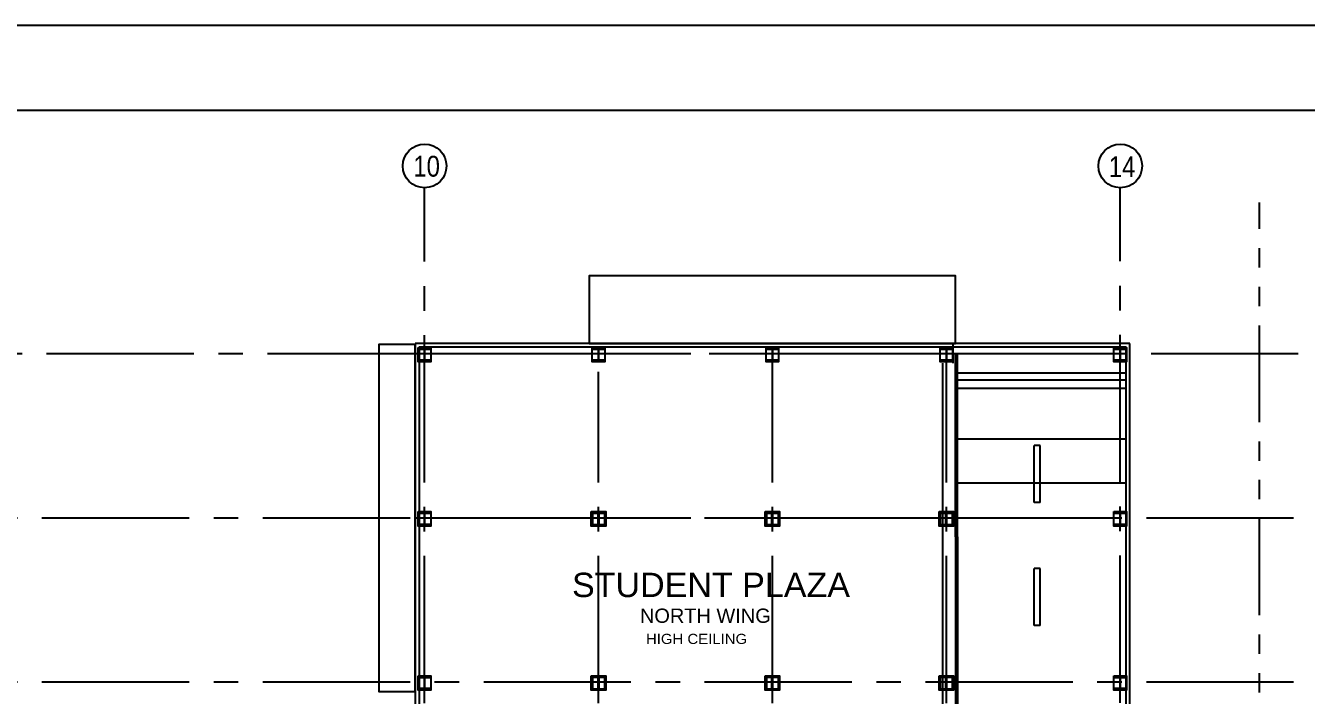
# Model space of a CAD drawing. Header units: millimetres. Extents: x 2148 to 2681, y 758 to 986.
# Drawn here: x 2422.23 to 2455.36, y 968.9 to 986.24 of the extents above; entities that cross this region are included whole.
import ezdxf

# ---------------------------------------------------------------- set-up
doc = ezdxf.new("R2010")
doc.units = ezdxf.units.MM
doc.linetypes.add('CENTER2', pattern=[28.575, 19.05, -3.175, 3.175, -3.175])
doc.linetypes.add('PHANTOM2', pattern=[1.25, 0.625, -0.125, 0.125, -0.125, 0.125, -0.125])
for name, color, linetype in [('3TX-TITLE', 3, 'Continuous'), ('cladding', 2, 'Continuous'), ('COL-EX', 2, 'Continuous'), ('COL-IN', 2, 'Continuous'), ('D', 1, 'Continuous'), ('DIM', 20, 'Continuous'), ('FIXTURE', 1, 'Continuous'), ('HATCH', 8, 'Continuous'), ('S_GRID LINES', 252, 'Continuous'), ('TEXT', 6, 'Continuous'), ('TLBLK', 7, 'Continuous'), ('wall', 4, 'Continuous')]:
    doc.layers.add(name, color=color, linetype=linetype)
doc.styles.add('ARIALNW', font='ARIALN.TTF')
doc.styles.add('MMTX$0$ESMX$0$X-OPTA1D', font='x-opta1d')
doc.styles.add('SWISS', font='swissl.ttf')

# ---------------------------------------------------------------- blocks, each defined once
blk = doc.blocks.new('A$C1DB67A09')
at = {"layer": 'Defpoints', "ltscale": 0.5, "elevation": 0}
blk.add_lwpolyline([(7.292, -83.48), (108.892, -83.48), (108.892, -7.28), (7.292, -7.28)], close=True, dxfattribs=at)
at = {"layer": 'wall', "color": 16, "linetype": 'ByBlock', "ltscale": 1.5, "elevation": 0}
blk.add_lwpolyline([(9.492, -81.28), (106.692, -81.28), (106.692, -9.48), (9.492, -9.48)], close=True, dxfattribs=at)

msp = doc.modelspace()

# ---------------------------------------------------------------- linework, layer by layer
at = {"elevation": 0}
msp.add_lwpolyline([(2432.308657, 977.980705), (2431.3637469, 977.980705), (2431.3637469, 969.0016184), (2432.308657, 969.0016184)], close=True, dxfattribs=at)
for centre in [(2432.5489709, 982.6047522, 0), (2450.5489709, 982.6047522, 0)]:
    msp.add_circle(centre, 0.5634965)
at = {"layer": '3TX-TITLE', "linetype": 'PHANTOM2', "ltscale": 4}
msp.add_line((2454.1496173, 960.9754912, 0), (2454.1496173, 981.6577326, 0), dxfattribs=at)
at = {"layer": 'cladding', "elevation": 0}
for points in [[(2432.3839329, 977.906811), (2432.7089329, 977.906811), (2432.7089329, 977.531811), (2432.3839329, 977.531811)], [(2436.8839329, 977.906811), (2437.2089329, 977.906811), (2437.2089329, 977.531811), (2436.8839329, 977.531811)], [(2441.3839329, 977.906811), (2441.7089329, 977.906811), (2441.7089329, 977.531811), (2441.3839329, 977.531811)], [(2445.8839329, 977.906811), (2446.2089329, 977.906811), (2446.2089329, 977.531811), (2445.8839329, 977.531811)], [(2450.3839329, 977.906811), (2450.7089329, 977.906811), (2450.7089329, 977.531811), (2450.3839329, 977.531811)], [(2432.3839329, 973.656811), (2432.7089329, 973.656811), (2432.7089329, 973.281811), (2432.3839329, 973.281811)], [(2436.8589329, 973.656811), (2437.2339329, 973.656811), (2437.2339329, 973.281811), (2436.8589329, 973.281811)], [(2441.3589329, 973.656811), (2441.7339329, 973.656811), (2441.7339329, 973.281811), (2441.3589329, 973.281811)], [(2445.8589329, 973.656811), (2446.2339329, 973.656811), (2446.2339329, 973.281811), (2445.8589329, 973.281811)], [(2450.3839329, 973.656811), (2450.7089329, 973.656811), (2450.7089329, 973.281811), (2450.3839329, 973.281811)], [(2450.3839329, 973.656811), (2450.7089329, 973.656811), (2450.7089329, 973.281811), (2450.3839329, 973.281811)], [(2432.3839329, 969.406811), (2432.7089329, 969.406811), (2432.7089329, 969.031811), (2432.3839329, 969.031811)], [(2436.8589329, 969.406811), (2437.2339329, 969.406811), (2437.2339329, 969.031811), (2436.8589329, 969.031811)], [(2441.3589329, 969.406811), (2441.7339329, 969.406811), (2441.7339329, 969.031811), (2441.3589329, 969.031811)], [(2445.8589329, 969.406811), (2446.2339329, 969.406811), (2446.2339329, 969.031811), (2445.8589329, 969.031811)], [(2450.3839329, 969.406811), (2450.7089329, 969.406811), (2450.7089329, 969.031811), (2450.3839329, 969.031811)]]:
    msp.add_lwpolyline(points, close=True, dxfattribs=at)
at = {"layer": 'COL-EX'}
for points in [[(2432.5564709, 977.864311), (2432.6989709, 977.864311), (2432.6989709, 977.894311), (2432.3989709, 977.894311), (2432.3989709, 977.864311), (2432.5414709, 977.864311), (2432.5414709, 977.574311), (2432.3989709, 977.574311), (2432.3989709, 977.544311), (2432.6989709, 977.544311), (2432.6989709, 977.574311), (2432.5564709, 977.574311)], [(2437.0564709, 977.864311), (2437.1989709, 977.864311), (2437.1989709, 977.894311), (2436.8989709, 977.894311), (2436.8989709, 977.864311), (2437.0414709, 977.864311), (2437.0414709, 977.574311), (2436.8989709, 977.574311), (2436.8989709, 977.544311), (2437.1989709, 977.544311), (2437.1989709, 977.574311), (2437.0564709, 977.574311)], [(2441.5564709, 977.864311), (2441.6989709, 977.864311), (2441.6989709, 977.894311), (2441.3989709, 977.894311), (2441.3989709, 977.864311), (2441.5414709, 977.864311), (2441.5414709, 977.574311), (2441.3989709, 977.574311), (2441.3989709, 977.544311), (2441.6989709, 977.544311), (2441.6989709, 977.574311), (2441.5564709, 977.574311)], [(2446.0564709, 977.864311), (2446.1989709, 977.864311), (2446.1989709, 977.894311), (2445.8989709, 977.894311), (2445.8989709, 977.864311), (2446.0414709, 977.864311), (2446.0414709, 977.574311), (2445.8989709, 977.574311), (2445.8989709, 977.544311), (2446.1989709, 977.544311), (2446.1989709, 977.574311), (2446.0564709, 977.574311)], [(2450.5564709, 977.864311), (2450.6989709, 977.864311), (2450.6989709, 977.894311), (2450.3989709, 977.894311), (2450.3989709, 977.864311), (2450.5414709, 977.864311), (2450.5414709, 977.574311), (2450.3989709, 977.574311), (2450.3989709, 977.544311), (2450.6989709, 977.544311), (2450.6989709, 977.574311), (2450.5564709, 977.574311)], [(2432.5564709, 973.614311), (2432.6989709, 973.614311), (2432.6989709, 973.644311), (2432.3989709, 973.644311), (2432.3989709, 973.614311), (2432.5414709, 973.614311), (2432.5414709, 973.324311), (2432.3989709, 973.324311), (2432.3989709, 973.294311), (2432.6989709, 973.294311), (2432.6989709, 973.324311), (2432.5564709, 973.324311)], [(2450.5564709, 973.614311), (2450.6989709, 973.614311), (2450.6989709, 973.644311), (2450.3989709, 973.644311), (2450.3989709, 973.614311), (2450.5414709, 973.614311), (2450.5414709, 973.324311), (2450.3989709, 973.324311), (2450.3989709, 973.294311), (2450.6989709, 973.294311), (2450.6989709, 973.324311), (2450.5564709, 973.324311)], [(2432.5564709, 969.364311), (2432.6989709, 969.364311), (2432.6989709, 969.394311), (2432.3989709, 969.394311), (2432.3989709, 969.364311), (2432.5414709, 969.364311), (2432.5414709, 969.074311), (2432.3989709, 969.074311), (2432.3989709, 969.044311), (2432.6989709, 969.044311), (2432.6989709, 969.074311), (2432.5564709, 969.074311)], [(2450.5564709, 969.364311), (2450.6989709, 969.364311), (2450.6989709, 969.394311), (2450.3989709, 969.394311), (2450.3989709, 969.364311), (2450.5414709, 969.364311), (2450.5414709, 969.074311), (2450.3989709, 969.074311), (2450.3989709, 969.044311), (2450.6989709, 969.044311), (2450.6989709, 969.074311), (2450.5564709, 969.074311)]]:
    msp.add_lwpolyline(points, close=True, dxfattribs=at)
at = {"layer": 'COL-IN'}
for p, q in [((2436.8739709, 973.644311), (2437.2239709, 973.644311)), ((2436.8739709, 973.294311), (2436.8739709, 973.644311)), ((2436.8739709, 973.619311), (2437.2239709, 973.619311)), ((2436.8989709, 973.319311), (2436.8989709, 973.619311)), ((2437.0364709, 973.319311), (2437.0364709, 973.619311)), ((2437.0614709, 973.319311), (2437.0614709, 973.619311)), ((2437.1989709, 973.619311), (2437.1989709, 973.319311)), ((2437.2239709, 973.644311), (2437.2239709, 973.294311)), ((2441.3739709, 973.644311), (2441.7239709, 973.644311)), ((2441.3739709, 973.294311), (2441.3739709, 973.644311)), ((2441.3739709, 973.619311), (2441.7239709, 973.619311)), ((2441.3989709, 973.319311), (2441.3989709, 973.619311)), ((2441.5364709, 973.319311), (2441.5364709, 973.619311)), ((2441.5614709, 973.319311), (2441.5614709, 973.619311)), ((2441.6989709, 973.619311), (2441.6989709, 973.319311)), ((2441.7239709, 973.644311), (2441.7239709, 973.294311)), ((2445.8739709, 973.644311), (2446.2239709, 973.644311)), ((2445.8739709, 973.294311), (2445.8739709, 973.644311)), ((2445.8739709, 973.619311), (2446.2239709, 973.619311)), ((2445.8989709, 973.319311), (2445.8989709, 973.619311)), ((2446.0364709, 973.319311), (2446.0364709, 973.619311)), ((2446.0614709, 973.319311), (2446.0614709, 973.619311)), ((2446.1989709, 973.619311), (2446.1989709, 973.319311)), ((2446.2239709, 973.644311), (2446.2239709, 973.294311)), ((2436.8739709, 973.319311), (2437.2239709, 973.319311)), ((2437.2239709, 973.294311), (2436.8739709, 973.294311)), ((2441.3739709, 973.319311), (2441.7239709, 973.319311)), ((2441.7239709, 973.294311), (2441.3739709, 973.294311)), ((2445.8739709, 973.319311), (2446.2239709, 973.319311)), ((2446.2239709, 973.294311), (2445.8739709, 973.294311)), ((2436.8739709, 969.394311), (2437.2239709, 969.394311)), ((2436.8739709, 969.044311), (2436.8739709, 969.394311)), ((2436.8739709, 969.369311), (2437.2239709, 969.369311)), ((2436.8989709, 969.069311), (2436.8989709, 969.369311)), ((2437.0364709, 969.069311), (2437.0364709, 969.369311)), ((2437.0614709, 969.069311), (2437.0614709, 969.369311)), ((2437.1989709, 969.369311), (2437.1989709, 969.069311)), ((2437.2239709, 969.394311), (2437.2239709, 969.044311)), ((2441.3739709, 969.394311), (2441.7239709, 969.394311)), ((2441.3739709, 969.044311), (2441.3739709, 969.394311)), ((2441.3739709, 969.369311), (2441.7239709, 969.369311)), ((2441.3989709, 969.069311), (2441.3989709, 969.369311)), ((2441.5364709, 969.069311), (2441.5364709, 969.369311)), ((2441.5614709, 969.069311), (2441.5614709, 969.369311)), ((2441.6989709, 969.369311), (2441.6989709, 969.069311)), ((2441.7239709, 969.394311), (2441.7239709, 969.044311)), ((2445.8739709, 969.394311), (2446.2239709, 969.394311)), ((2445.8739709, 969.044311), (2445.8739709, 969.394311)), ((2445.8739709, 969.369311), (2446.2239709, 969.369311)), ((2445.8989709, 969.069311), (2445.8989709, 969.369311)), ((2446.0364709, 969.069311), (2446.0364709, 969.369311)), ((2446.0614709, 969.069311), (2446.0614709, 969.369311)), ((2446.1989709, 969.369311), (2446.1989709, 969.069311)), ((2446.2239709, 969.394311), (2446.2239709, 969.044311)), ((2436.8739709, 969.069311), (2437.2239709, 969.069311)), ((2437.2239709, 969.044311), (2436.8739709, 969.044311)), ((2441.3739709, 969.069311), (2441.7239709, 969.069311)), ((2441.7239709, 969.044311), (2441.3739709, 969.044311)), ((2445.8739709, 969.069311), (2446.2239709, 969.069311)), ((2446.2239709, 969.044311), (2445.8739709, 969.044311))]:
    msp.add_line(p, q, dxfattribs=at)
at = {"layer": 'D', "ltscale": 0.5}
for p, q in [((2446.213657, 977.980705, 0), (2446.213657, 977.5023299, 0)), ((2446.288657, 973.0056946, 0), (2446.288657, 977.7439548, 0)), ((2446.338657, 973.0056946, 0), (2446.338657, 977.7423299, 0)), ((2445.9472136, 977.500705, 0), (2445.9472136, 960.4622324, 0)), ((2446.288657, 973.0056946, 0), (2446.288657, 955.2379142, 0)), ((2446.338657, 973.0056946, 0), (2446.338657, 955.2128954, 0))]:
    msp.add_line(p, q, dxfattribs=at)
at = {"layer": 'D', "ltscale": 0.5, "elevation": 0}
msp.add_lwpolyline([(2436.808657, 978.0094214), (2446.288657, 978.0094214), (2446.288657, 979.7597344), (2436.808657, 979.7597344)], close=True, dxfattribs=at)
at = {"layer": 'Defpoints', "ltscale": 0.5, "elevation": 0}
msp.add_lwpolyline([(2376.6500187, 910.0388045), (2478.2500187, 910.0388045), (2478.2500187, 986.2388045), (2376.6500187, 986.2388045)], close=True, dxfattribs=at)
at = {"layer": 'FIXTURE', "linetype": 'ByBlock', "ltscale": 0.5}
for p, q in [((2450.7987965, 978.0126712), (2432.308657, 978.0126712)), ((2432.308657, 978.0126712, 0), (2432.308657, 960.5160136, 0)), ((2450.6987965, 977.9126712, 0), (2432.408657, 977.9126712, 0)), ((2432.408657, 977.9126712, 0), (2432.408657, 960.656811, 0)), ((2450.6987965, 960.9787411, 0), (2450.6987965, 977.9126712, 0)), ((2450.7987965, 960.990375), (2450.7987965, 978.0126712))]:
    msp.add_line(p, q, dxfattribs=at)
at = {"layer": 'HATCH', "linetype": 'CENTER2', "ltscale": 0.5}
for p, q in [((2450.548657, 977.7423299, 0), (2432.308657, 977.7423299, 0)), ((2450.548657, 973.490624, 0), (2432.3083431, 973.490624, 0))]:
    msp.add_line(p, q, dxfattribs=at)
at = {"layer": 'HATCH', "linetype": 'ByBlock', "ltscale": 0.5}
for p, q in [((2450.6987965, 977.2418573), (2446.3478212, 977.2418573, 0)), ((2450.6987965, 977.0623081), (2446.3478212, 977.0623081, 0)), ((2450.6987965, 976.8449729), (2446.3478212, 976.8449729, 0)), ((2450.6987965, 975.5315183, 0), (2446.2889709, 975.5315183, 0)), ((2448.3219767, 973.8884798, 0), (2448.3219767, 975.3680545, 0)), ((2448.4719767, 975.3680545, 0), (2448.3219767, 975.3680545, 0)), ((2448.4719767, 973.8884798, 0), (2448.4719767, 975.3680545, 0)), ((2450.6987965, 974.3913485, 0), (2446.288912, 974.3913485, 0)), ((2448.4719767, 973.8884798, 0), (2448.3219767, 973.8884798, 0)), ((2448.3219767, 970.7057127, 0), (2448.3219767, 972.1852873, 0)), ((2448.4719767, 972.1852873, 0), (2448.3219767, 972.1852873, 0)), ((2448.4719767, 970.7057127, 0), (2448.4719767, 972.1852873, 0)), ((2448.4719767, 970.7057127, 0), (2448.3219767, 970.7057127, 0))]:
    msp.add_line(p, q, dxfattribs=at)
at = {"layer": 'S_GRID LINES', "linetype": 'CENTER2', "ltscale": 0.2}
for p, q in [((2432.5489709, 922.9776771, 0), (2432.5489709, 982.0412557, 0)), ((2450.5489709, 922.9864313), (2450.5489709, 982.0412557)), ((2455.1537557, 977.7411715, 0), (2392.4468887, 977.7411715, 0)), ((2441.5489709, 922.9776771, 0), (2441.5489709, 977.6423299, 0)), ((2446.0489709, 922.9776771, 0), (2446.0489709, 977.6173299, 0)), ((2450.5489709, 922.9864313, 0), (2450.5489709, 977.7499258, 0)), ((2437.0489709, 922.9776771, 0), (2437.0489709, 977.2777732, 0)), ((2455.0333637, 973.4910905, 0), (2392.3264967, 973.4910905, 0)), ((2455.0333637, 969.2420849, 0), (2392.3264967, 969.2420849, 0))]:
    msp.add_line(p, q, dxfattribs=at)
at = {"layer": 'TLBLK', "linetype": 'ByBlock', "ltscale": 0.5}
msp.add_line((2450.4629507, 973.4890325, 0), (2446.288657, 973.488679, 0), dxfattribs=at)

# ---------------------------------------------------------------- block references
at = {"layer": 'DIM', "color": 8}
msp.add_blockref('A$C1DB67A09', (2369.358248, 993.5189005), dxfattribs=at)

# ---------------------------------------------------------------- texts
at = {"color": 2, "style": 'MMTX$0$ESMX$0$X-OPTA1D', "width": 1.1}
msp.add_text('HIGH CEILING', height=0.2625, dxfattribs=at).set_placement((2438.2761225, 970.2302327, 0))
at = {"layer": 'TEXT', "style": 'SWISS'}
for s, height, p in [('STUDENT PLAZA', 0.630377748, (2436.3629639, 971.4443947, 0)), ('NORTH WING', 0.3696, (2438.1209277, 970.7769107, 0))]:
    msp.add_text(s, height=height, dxfattribs=at).set_placement(p)
at = {"layer": 'TEXT', "char_height": 0.54, "width": 3.396423809, "attachment_point": 1, "style": 'ARIALNW'}
for s, insert in [('10', (2432.2573196, 982.8681589, 0)), ('14', (2450.2503785, 982.8560511, 0))]:
    msp.add_mtext(s, dxfattribs=dict(at, insert=insert))

doc.saveas('drawing.dxf')
